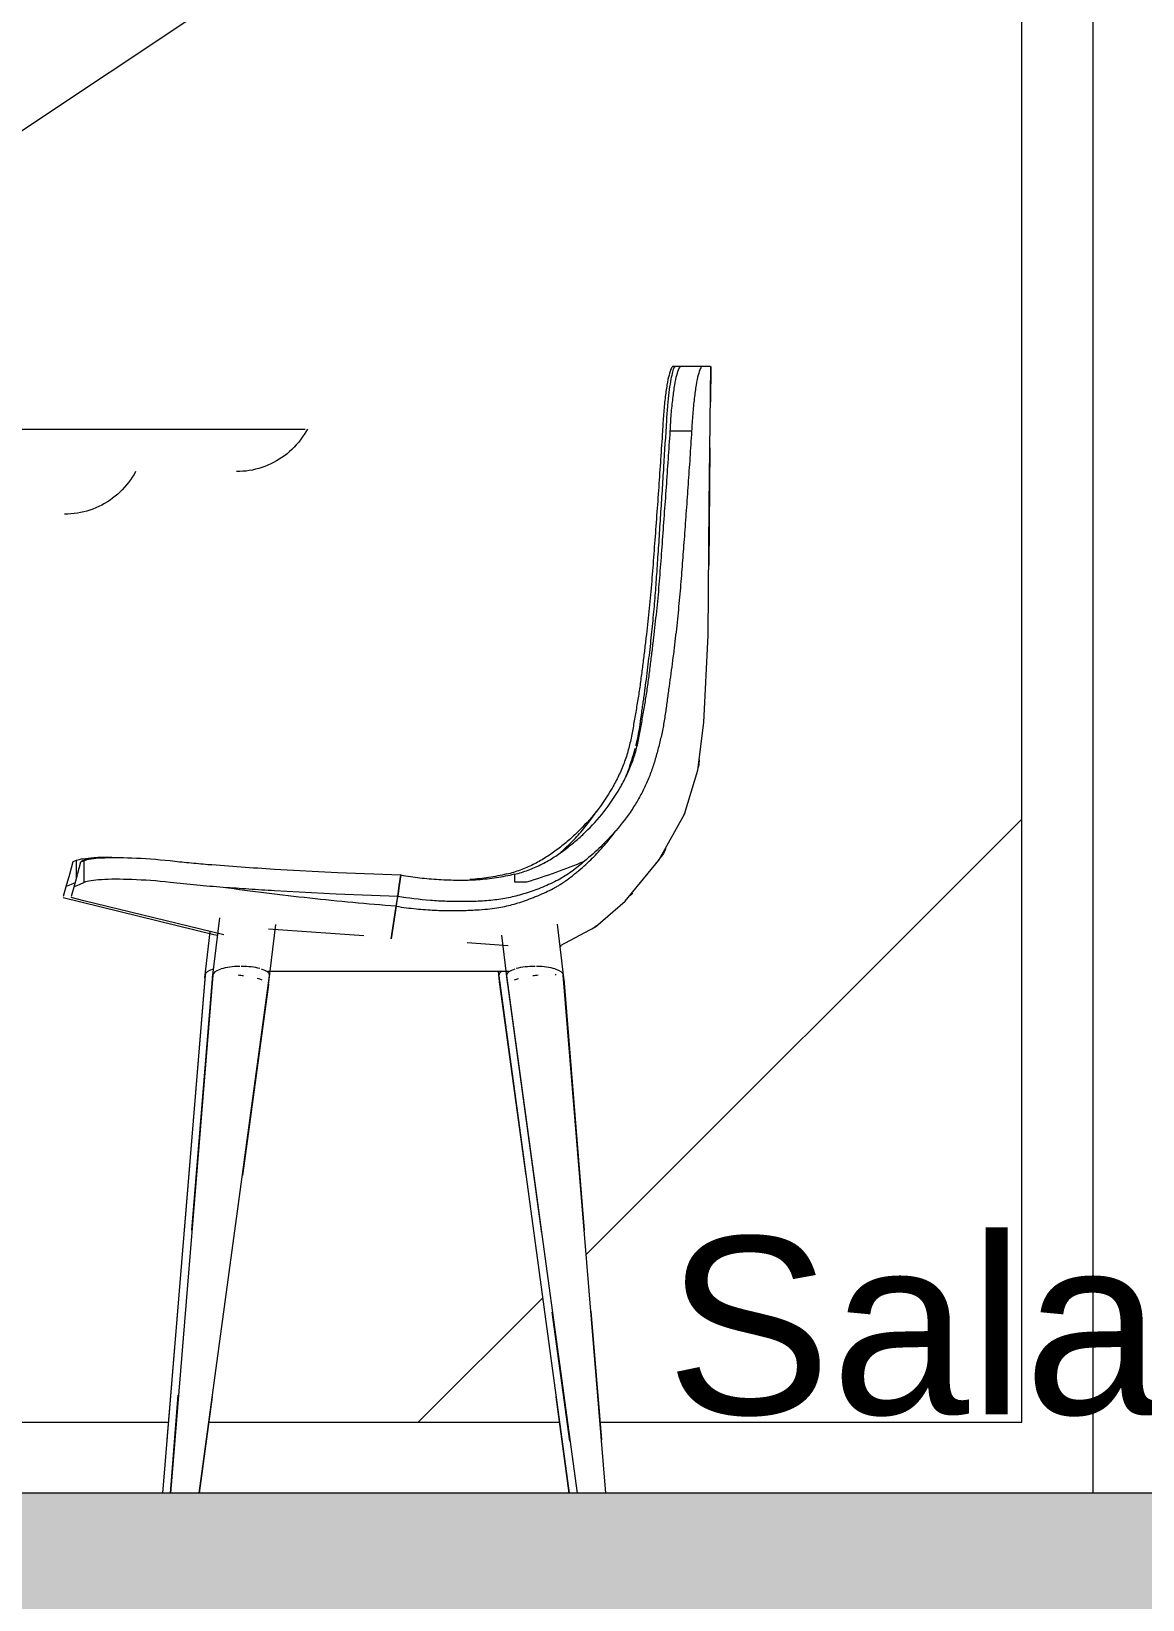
# Model space of a CAD drawing. Header units: millimetres. Extents: x -23833 to 62003, y -3000 to 6760.
# Drawn here: x -10587 to -9805, y 125 to 1230 of the extents above; entities that cross this region are included whole.
import ezdxf

# ---------------------------------------------------------------- set-up
doc = ezdxf.new("R2010")
doc.units = ezdxf.units.MM
for name, color, linetype, lineweight in [('A-DETL-GENF', 92, 'Continuous', 9), ('A-DETL-THIN', 151, 'Continuous', 9), ('A-DOOR', 31, 'Continuous', 9), ('I-FURN', 30, 'Continuous', 9), ('L-HRDS-IDEN', 13, 'Continuous', 9), ('S-STRS', 31, 'Continuous', 9)]:
    doc.layers.add(name, color=color, linetype=linetype, lineweight=lineweight)
doc.styles.add('Arial', font='arial.ttf', dxfattribs={"height": 125})

# ---------------------------------------------------------------- blocks, each defined once
blk = doc.blocks.new('Blks_Mob_Bartoli Design_Mesa de Jantar_Mellow - Light - Dining Table - 6p-3289874-A')
at = {"layer": 'I-FURN', "color": 254}
for p, q in [((-11491.2, 950), (-11453.3, 950)), ((-11453.3, 950), (-11325.1, 950)), ((-11325.1, 950), (-11169.7, 950)), ((-10785.1, 950), (-10560.5, 950)), ((-10560.5, 950), (-10432.3, 950)), ((-10432.3, 950), (-10394.4, 950)), ((-10717.8, 879.3), (-10768.8, 879.3)), ((-10656.9, 879.3), (-10717.8, 879.3)), ((-10656.9, 879.3), (-10628.7, 879.3)), ((-11214.4, 746.7), (-11205.3, 746.7)), ((-11196.5, 746.7), (-11205.3, 746.7)), ((-11196.5, 746.7), (-11167.8, 746.7)), ((-11146.4, 746.7), (-11167.8, 746.7)), ((-11167.8, 746.7), (-11146.4, 746.7)), ((-10742.6, 746.7), (-10717.8, 746.7)), ((-10742.6, 746.7), (-10717.8, 746.7)), ((-10700.7, 746.7), (-10717.8, 746.7)), ((-10700.7, 746.7), (-10696.7, 746.7)), ((-10672.5, 746.7), (-10696.7, 746.7)), ((-10672.5, 746.7), (-10670.8, 746.7)), ((-10667.8, 746.7), (-10671.6, 746.7)), ((-10667.8, 746.7), (-10667.8, 343.3)), ((-10667.8, 746.7), (-10663.2, 746.7)), ((-10662.6, 746.7), (-10663, 746.7)), ((-10662.6, 746.7), (-10651.1, 746.7)), ((-10650.6, 746.7), (-10635.4, 746.7)), ((-10635, 746.7), (-10623, 746.7)), ((-10622.6, 746.7), (-10623, 746.7)), ((-10622.4, 746.7), (-10617.8, 746.7)), ((-10617.8, 343.3), (-10617.8, 746.7)), ((-11267.8, 711), (-11267.8, 343.3)), ((-10892.8, 343.3), (-10892.8, 567.9)), ((-11263.3, 343.3), (-11267.8, 343.3)), ((-11262.9, 343.3), (-11260.5, 343.3)), ((-11251.3, 343.3), (-11260.5, 343.3)), ((-11251.3, 343.3), (-11244.8, 343.3)), ((-11231.5, 343.3), (-11244.9, 343.3)), ((-11231.6, 343.3), (-11222.9, 343.3)), ((-11205.3, 343.3), (-11222.9, 343.3)), ((-11205.3, 343.3), (-11196.5, 343.3)), ((-11167.8, 343.3), (-11196.8, 343.3)), ((-11167.8, 343.3), (-11126.9, 343.3)), ((-11126.9, 343.3), (-11167.8, 343.3)), ((-11098.3, 343.3), (-10917.8, 343.3)), ((-10917.8, 343.3), (-11098.3, 343.3)), ((-10917.8, 343.3), (-10917.8, 210.7)), ((-10903.6, 343.3), (-10917.8, 343.3)), ((-10917.8, 210.7), (-10917.8, 343.3)), ((-10903.6, 343.3), (-10903.1, 343.3)), ((-10894.2, 343.3), (-10903, 343.3)), ((-10892.8, 343.3), (-10893.7, 343.3)), ((-10790.7, 343.3), (-10892.8, 343.3)), ((-10790.7, 343.3), (-10892.8, 343.3)), ((-10717.8, 343.3), (-10762.5, 343.3)), ((-10717.8, 343.3), (-10762.5, 343.3)), ((-10717.8, 343.3), (-10700.7, 343.3)), ((-10696.7, 343.3), (-10700.7, 343.3)), ((-10696.7, 343.3), (-10672.5, 343.3)), ((-10670.8, 343.3), (-10672.6, 343.3)), ((-10671.6, 343.3), (-10667.8, 343.3)), ((-10663.2, 343.3), (-10667.8, 343.3)), ((-10663, 343.3), (-10662.6, 343.3)), ((-10651.1, 343.3), (-10662.6, 343.3)), ((-10635.4, 343.3), (-10650.6, 343.3)), ((-10623, 343.3), (-10635, 343.3)), ((-10623, 343.3), (-10622.6, 343.3)), ((-10617.8, 343.3), (-10622.4, 343.3)), ((-11256.9, 210.7), (-11167.8, 210.7)), ((-11167.8, 210.7), (-11147.5, 210.7)), ((-11126.5, 210.7), (-10917.8, 210.7)), ((-10917.8, 210.7), (-10917.8, 207.6)), ((-10917.8, 207.6), (-10917.8, 210.7)), ((-10903.7, 210.7), (-10917.8, 210.7)), ((-10903.7, 210.7), (-10762.5, 210.7)), ((-10741.6, 210.7), (-10717.8, 210.7)), ((-10717.8, 210.7), (-10656.9, 210.7)), ((-10628.7, 210.7), (-10656.9, 210.7)), ((-10917.8, 204.8), (-10917.8, 207.3)), ((-10917.8, 204.4), (-10917.8, 203.6)), ((-10917.8, 202.5), (-10917.8, 203.6)), ((-10917.8, 200.8), (-10917.8, 201.9))]:
    blk.add_line(p, q, dxfattribs=at)
at = {"layer": 'I-FURN', "color": 254, "flags": 128}
for points in [[(-11449.7, 920.4), (-11451.8, 920.7), (-11454.1, 921.1), (-11456.3, 921.6), (-11458.5, 922.2), (-11460.6, 922.9), (-11462.8, 923.6), (-11464.9, 924.5), (-11467, 925.4), (-11469, 926.4), (-11471, 927.5), (-11472.9, 928.7), (-11474.8, 929.9), (-11476.7, 931.2), (-11478.4, 932.6), (-11480.2, 934.1), (-11481.9, 935.6), (-11483.5, 937.2), (-11485, 938.8), (-11486.5, 940.6), (-11487.9, 942.3), (-11489.2, 944.2), (-11490.5, 946), (-11491.7, 948), (-11492.8, 950), (-11492.8, 950)], [(-10392.8, 950), (-10393.9, 948), (-10395.1, 946.1), (-10396.4, 944.2), (-10397.7, 942.4), (-10399.1, 940.6), (-10400.6, 938.9), (-10402.1, 937.2), (-10403.7, 935.6), (-10405.4, 934.1), (-10407.1, 932.6), (-10408.9, 931.2), (-10410.8, 929.9), (-10412.7, 928.7), (-10414.6, 927.5), (-10416.6, 926.4), (-10418.6, 925.4), (-10420.7, 924.5), (-10422.8, 923.6), (-10424.9, 922.9), (-10427.1, 922.2), (-10429.3, 921.6), (-10431.5, 921.1), (-10433.7, 920.7), (-10436, 920.4), (-10438.2, 920.2), (-10440.5, 920), (-10442.8, 920), (-10442.8, 920)], [(-10513.8, 920), (-10514.9, 918), (-10516.1, 916.1), (-10517.4, 914.2), (-10518.7, 912.4), (-10520.1, 910.6), (-10521.6, 908.9), (-10523.2, 907.2), (-10524.8, 905.6), (-10526.4, 904.1), (-10528.2, 902.6), (-10530, 901.2), (-10531.8, 899.9), (-10533.7, 898.7), (-10535.6, 897.5), (-10537.6, 896.4), (-10539.7, 895.4), (-10541.7, 894.5), (-10543.8, 893.6), (-10546, 892.9), (-10548.1, 892.2), (-10550.3, 891.6), (-10552.5, 891.1), (-10554.8, 890.7), (-10557, 890.4), (-10559.3, 890.2), (-10561.5, 890), (-10563.8, 890), (-10563.8, 890)], [(-10628.7, 879.3), (-10624, 847.1), (-10620.7, 814.8), (-10618.6, 782.4), (-10617.8, 749.9), (-10617.8, 746.7)], [(-11256.9, 210.7), (-11261.6, 242.9), (-11265, 275.2), (-11267, 307.6), (-11267.8, 340.1), (-11267.8, 343.3)], [(-10892.8, 343.3), (-10893.5, 310.8), (-10895.4, 278.3), (-10898.7, 246), (-10903.2, 213.8), (-10903.7, 210.7)], [(-10617.8, 343.3), (-10618.5, 310.8), (-10620.4, 278.3), (-10623.7, 246), (-10628.2, 213.8), (-10628.7, 210.7)], [(-10903.7, 210.7), (-10903.8, 210.1), (-10904, 209.6), (-10904.2, 209), (-10904.4, 208.5), (-10904.6, 208), (-10904.8, 207.4), (-10905.1, 206.9), (-10905.4, 206.4), (-10905.7, 205.9), (-10906, 205.4), (-10906.3, 205), (-10906.7, 204.5), (-10907.1, 204.1), (-10907.5, 203.7), (-10907.9, 203.3), (-10908.3, 202.9), (-10908.7, 202.5), (-10909.2, 202.1), (-10909.7, 201.8), (-10910.2, 201.5), (-10910.6, 201.2), (-10911.2, 200.9), (-10911.7, 200.7), (-10912.2, 200.4), (-10912.7, 200.2), (-10913.3, 200)], [(-11256.3, 208.5), (-11256.5, 209), (-11256.6, 209.6)], [(-11254.6, 205.5), (-11255, 205.9), (-11255.3, 206.4)], [(-11252.3, 202.9), (-11252.8, 203.3), (-11253.2, 203.7)], [(-11249, 200.7), (-11249.5, 200.9), (-11250, 201.2), (-11250.5, 201.5)]]:
    blk.add_lwpolyline(points, dxfattribs=at)
at = {"layer": 'I-FURN', "color": 254}
for centre, radius, start, end in [((-10642.8, 876.3), 14.4, 106.99, 167.9037), ((-10642.8, 876.3), 14.4, 135.3194, 139.5751), ((-10642.8, 876.3), 14.4, 121.3552, 125.4108), ((-10642.8, 876.3), 14.4, 106.7533, 114.0735), ((-10642.8, 876.3), 14.4, 65.9265, 73.2467), ((-10642.8, 876.3), 14.4, 12.0963, 73.01), ((-10642.8, 876.3), 14.4, 54.5892, 58.6448), ((-10642.8, 876.3), 14.4, 40.4249, 44.6806), ((-9855.3, 746.7), 812.5, 170.611, 180), ((-9855.3, 746.7), 812.5, 170.611, 180), ((-10642.8, 876.3), 14.4, 149.8012, 153.7394), ((-10642.8, 876.3), 14.4, 26.2606, 30.1988), ((-11430.3, 746.7), 812.5, 0, 9.389), ((-11430.3, 746.7), 812.5, 0, 9.389), ((-9855.3, 343.3), 812.5, 180, 189.389), ((-9855.3, 343.3), 812.5, 180, 189.389), ((-11430.3, 343.3), 812.5, 350.611, 0), ((-11430.3, 343.3), 812.5, 350.611, 360), ((-10642.8, 213.7), 14.4, 192.0963, 253.01), ((-10642.8, 213.7), 14.4, 286.99, 347.9037), ((-11242.8, 213.7), 14.4, 205.0803, 218.0642), ((-11242.8, 213.7), 14.4, 224.6679, 231.0482), ((-11242.8, 213.7), 14.4, 234.5892, 248.7535), ((-11242.8, 213.7), 14.4, 235.9975, 247.928), ((-10642.8, 213.7), 14.4, 206.2606, 210.1988), ((-10642.8, 213.7), 14.4, 220.4249, 224.6806), ((-10642.8, 213.7), 14.4, 231.2743, 238.6448), ((-10642.8, 213.7), 14.4, 245.9265, 253.2467), ((-10642.8, 213.7), 14.4, 286.7533, 294.0735), ((-10642.8, 213.7), 14.4, 301.3552, 305.4108), ((-10642.8, 213.7), 14.4, 315.3194, 319.5751), ((-10642.8, 213.7), 14.4, 329.8012, 333.7394)]:
    blk.add_arc(centre, radius, start, end, dxfattribs=at)
blk = doc.blocks.new('Blks_Mob_Cadeira Bop - Branco-2731616-A')
at = {"layer": 'I-FURN', "color": 254}
for p, q in [((-10108.7, 994.1), (-10109, 969.1)), ((-10109.3, 936.7), (-10110.1, 853.7)), ((-10126.9, 679.5), (-10127.6, 678.3)), ((-10146.9, 644.6), (-10147.3, 644)), ((-10214, 585.5), (-10214.7, 585.1)), ((-10420.3, 558.5), (-10438.6, 423.9)), ((-10420.3, 558.5), (-10438.6, 423.9)), ((-10212.3, 562.6), (-10197.8, 385.3)), ((-10212.3, 562.6), (-10197.8, 385.3)), ((-10459.8, 267.9), (-10464.1, 236.7)), ((-10459.8, 267.9), (-10464.1, 236.7)), ((-10188.3, 269.1), (-10185.7, 237.7)), ((-10188.3, 269.1), (-10185.7, 237.7))]:
    blk.add_line(p, q, dxfattribs=at)
at = {"layer": 'I-FURN', "color": 254, "flags": 128}
for points in [[(-10117, 716.9), (-10117.2, 713.5), (-10117.7, 711.4)], [(-10140.3, 654.1), (-10142, 650.9), (-10146, 645.7)], [(-10163.7, 622.9), (-10164.4, 622.1), (-10165.8, 620.9)], [(-10189.3, 599.8), (-10190.9, 598.4), (-10192.4, 597.6)]]:
    blk.add_lwpolyline(points, dxfattribs=at)
blk = doc.blocks.new('Blks_Mob_Cadeira Bop - Branco-V1-A')
at = {"layer": 'I-FURN', "color": 254}
for p, q in [((-10129.8, 994.1), (-10133.6, 994.1)), ((-10555.5, 633.3), (-10555.5, 646.1)), ((-10252.3, 636.3), (-10252.3, 636.4)), ((-10461.4, 595.6), (-10465.3, 563.1)), ((-10464.9, 565.2), (-10494.8, 200)), ((-10258.5, 567.9), (-10257.4, 558.4)), ((-10258, 564.7), (-10208.4, 200)), ((-10465.1, 562.6), (-10479.7, 385.1)), ((-10238.8, 423.9), (-10257.2, 558.7)), ((-10484.3, 328.2), (-10491.7, 237.7)), ((-10208.4, 200), (-10217.6, 267.9))]:
    blk.add_line(p, q, dxfattribs=at)
at = {"layer": 'I-FURN', "color": 254, "flags": 128}
for points in [[(-10562.6, 627.6), (-10560.2, 636.2), (-10557.7, 645.1)], [(-10557.7, 645.1), (-10556.6, 645.6), (-10555.5, 646.1)], [(-10556.4, 630.1), (-10559.1, 628.9), (-10562.6, 627.6)], [(-10564.7, 619.9), (-10458.7, 593.7), (-10456.2, 593.2)], [(-10564.5, 620.8), (-10564.5, 620.8), (-10562.6, 627.6)]]:
    blk.add_lwpolyline(points, dxfattribs=at)
at = {"layer": 'I-FURN', "color": 254}
for centre, major_axis, ratio, start_param, end_param in [((-10444.9, 565), (20, 0), 0.314548, 2.368215, 3.141593), ((-10238, 565), (20, 0), 0.314548, 2.658207, 3.141593), ((-10445.4, 560.8), (-19.9, 2.4), 0.199865, 0, 0.039804), ((-10237.5, 560.8), (19.9, 2.4), 0.199865, 3.101789, 3.141593), ((-10237.5, 560.8), (19.9, 2.4), 0.199865, 3.101789, 3.141593)]:
    blk.add_ellipse(centre, major_axis=major_axis, ratio=ratio, start_param=start_param, end_param=end_param, dxfattribs=at)
for points in [[(-10135.3, 994.1), (-10135.7, 994.1), (-10136.6, 993), (-10138.1, 988.5), (-10139.6, 981.3), (-10140.9, 971.8), (-10142.1, 960.6), (-10142.5, 952.5), (-10142.7, 948.4)], [(-10139.7, 956.1), (-10139.5, 959.7), (-10139, 966.7), (-10138, 976), (-10136.9, 983.8), (-10135.7, 989.6), (-10134.6, 993.2), (-10133.9, 994.1), (-10133.6, 994.1)], [(-10133.2, 994.1), (-10133.9, 994.1), (-10134.5, 994.1), (-10135.3, 994.1)], [(-10530.6, 648), (-10535.3, 648.1), (-10539.6, 648), (-10543.2, 647.8)], [(-10252.3, 636.4), (-10256.6, 635.4), (-10265.1, 633.8), (-10273.8, 632.8), (-10278.3, 632.5)]]:
    blk.add_open_spline(points, degree=3, dxfattribs=at)
for points, knots in [([(-10161.4, 726.9), (-10161.2, 727.8), (-10160.6, 729.9), (-10159.6, 734.8), (-10158.4, 741.8), (-10157.5, 748.8), (-10156.7, 754.4), (-10156.1, 758.6), (-10155.5, 762.8), (-10154.7, 768.5), (-10153.8, 775.7), (-10152.7, 784.2), (-10151.4, 795.4), (-10150.2, 806.3), (-10149.2, 817.1), (-10148.4, 825), (-10147.8, 832.7), (-10147.2, 840.2), (-10146.7, 847.7), (-10146, 858.1), (-10145.2, 869.5), (-10144.5, 881), (-10143.9, 889.6), (-10143.4, 898), (-10142.6, 909.3), (-10141.4, 928.9), (-10140.4, 945.3), (-10139.7, 956.1)], [-0.6319286, -0.6319286, -0.6319286, -0.6319286, -0.625, -0.6136364, -0.5909091, -0.5681818, -0.5568182, -0.5454545, -0.5340909, -0.5227273, -0.5, -0.4772727, -0.4545455, -0.4090909, -0.3863636, -0.3636364, -0.3409091, -0.3181818, -0.2954545, -0.2727273, -0.2272727, -0.2045455, -0.1818182, -0.1590909, -0.1363636, -0.0909091, 0, 0, 0, 0]), ([(-10142.7, 948.4), (-10143.2, 941.8), (-10144, 928.8), (-10145.4, 909.1), (-10146.8, 889.1), (-10148.3, 869.2), (-10149.5, 853.1), (-10150.5, 840.4), (-10151.3, 830.8), (-10152.3, 821.4), (-10153.3, 812.2), (-10154.3, 802.8), (-10155.5, 793.3), (-10156.7, 783.4), (-10158, 773.2), (-10159.2, 764.7), (-10160.3, 758), (-10161.1, 753), (-10162, 748.1), (-10163.1, 741.5), (-10164.5, 733.4), (-10166.3, 725.4), (-10168.1, 719.2), (-10169.8, 714.6), (-10171.6, 710), (-10174.3, 704.1), (-10179.7, 693.9), (-10185.3, 685.6), (-10189.4, 680.2)], [-1, -1, -1, -1, -0.928571, -0.857143, -0.785714, -0.714286, -0.642857, -0.607143, -0.571429, -0.535714, -0.5, -0.464286, -0.428571, -0.392857, -0.357143, -0.321429, -0.303571, -0.285714, -0.267857, -0.25, -0.214286, -0.178571, -0.160714, -0.142857, -0.125, -0.107143, -0.071429, 0, 0, 0, 0]), ([(-10168.2, 705.9), (-10167.7, 707.1), (-10166.2, 710.9), (-10164.5, 716.1), (-10163, 721.2), (-10162.3, 723.6), (-10161.9, 724.8)], [-0.69300051, -0.69300051, -0.69300051, -0.69300051, -0.68181818, -0.65909091, -0.64772727, -0.63802723, -0.63802723, -0.63802723, -0.63802723]), ([(-10189.4, 680.2), (-10193.6, 675.1), (-10200.2, 667.9), (-10208.6, 660.2), (-10213.6, 656.1), (-10217.5, 653.2), (-10221.4, 650.4), (-10225.4, 647.7), (-10229.6, 645.2), (-10235.3, 642.2), (-10242.8, 639), (-10249.1, 637), (-10252.3, 636.2)], [-1, -1, -1, -1, -0.75, -0.625, -0.5625, -0.5, -0.4375, -0.375, -0.3125, -0.25, -0.125, 0, 0, 0, 0]), ([(-10214.4, 651.7), (-10213.6, 652.4), (-10211.4, 654.4), (-10206.5, 659), (-10199, 667), (-10192.7, 675.3), (-10189.4, 680.2)], [0.74, 0.74, 0.74, 0.74, 0.76, 0.8, 0.88, 1, 1, 1, 1]), ([(-10555.5, 646.1), (-10553.2, 647), (-10547.8, 647.7), (-10539.9, 647.9), (-10538, 647.9)], [-1, -1, -1, -1, -0.6666667, -0.5735517, -0.5735517, -0.5735517, -0.5735517])]:
    blk.add_open_spline(points, degree=3, knots=knots, dxfattribs=at)
blk = doc.blocks.new('Blks_Mob_Cadeira Bop - Branco-3302756-A')
at = {"layer": 'I-FURN', "color": 254}
for p, q in [((-10114.8, 994.1), (-10129.8, 994.1)), ((-10122.2, 948.4), (-10137.2, 948.4)), ((-10554.7, 636.1), (-10552.3, 644.9)), ((-10550, 630.5), (-10550, 645.9)), ((-10557.1, 627.4), (-10554.8, 635.9)), ((-10246.9, 636.4), (-10246.9, 630.9)), ((-10246.9, 630.9), (-10238.2, 630.9)), ((-10330.3, 613.7), (-10329.2, 620.6)), ((-10330.3, 613.7), (-10333.8, 590.8)), ((-10333.8, 590.8), (-10330.3, 613.7)), ((-10454.8, 605.4), (-10459.8, 563.1)), ((-10353, 592.9), (-10420.2, 597.6)), ((-10420.1, 558.4), (-10415.1, 600.7)), ((-10212.2, 563.1), (-10216.7, 601)), ((-10251.5, 585.8), (-10280.2, 587.8)), ((-10256, 593.2), (-10251.9, 558.4)), ((-10459.4, 565.2), (-10489.3, 200)), ((-10469.1, 200), (-10419.4, 564.7)), ((-10421, 567.9), (-10251, 567.9)), ((-10252.5, 564.7), (-10202.9, 200)), ((-10182.6, 200), (-10212.6, 565.2)), ((-10474.2, 385.3), (-10459.6, 562.6)), ((-10420.3, 558.7), (-10438.6, 423.9)), ((-10227.8, 383.3), (-10251.7, 558.7)), ((-10212.3, 562.6), (-10197.8, 385.1)), ((-10207.9, 236.7), (-10220.3, 327.6)), ((-10193.1, 328.2), (-10185.7, 237.7)), ((-10489.3, 200), (-10483.7, 269.1)), ((-10459.8, 267.9), (-10469.1, 200))]:
    blk.add_line(p, q, dxfattribs=at)
at = {"layer": 'I-FURN', "color": 254, "flags": 128}
for points in [[(-10214.9, 585.8), (-10190, 599.1), (-10169.1, 617.3), (-10145.2, 646.1), (-10127.3, 678.5), (-10117.9, 709.5), (-10113.7, 743.1), (-10110.6, 804.8), (-10109.8, 896.6), (-10108.7, 994.1)], [(-10552.3, 644.9), (-10551.1, 645.4), (-10550, 645.9)], [(-10550, 646.1), (-10551.1, 645.6), (-10552.2, 645.1)], [(-10550, 630.5), (-10553.6, 628.8), (-10557.1, 627.4)], [(-10416, 639.9), (-10371.5, 637.4), (-10326.9, 635.7)], [(-10326.9, 635.7), (-10328.1, 628.1), (-10329.2, 620.6)], [(-10329.2, 620.6), (-10328.1, 628.2), (-10326.9, 635.7)], [(-10451.7, 593.6), (-10550.3, 617.5), (-10559.2, 619.9)], [(-10559, 620.7), (-10559, 620.8), (-10557.1, 627.4)], [(-10329.2, 620.6), (-10372.6, 622.2), (-10416, 624.6)], [(-10329.2, 620.6), (-10329.7, 617.7), (-10330.3, 613.7)]]:
    blk.add_lwpolyline(points, dxfattribs=at)
at = {"layer": 'I-FURN', "color": 254}
for centre, major_axis, ratio, start_param, end_param in [((-10439.4, 565), (20, 0), 0.314548, 2.368215, 3.141593), ((-10439.4, 565), (20, 0), 0.314548, 1.62419, 2.356194), ((-10439.9, 560.8), (-19.9, 2.4), 0.199865, 4.632364, 4.822693), ((-10439.4, 565), (20, 0), 0.314548, 0.851279, 1.570796), ((-10439.4, 565), (20, 0), 0.314548, 0, 0.782475), ((-10232.5, 565), (20, 0), 0.314548, 2.359117, 3.141593), ((-10232.5, 565), (20, 0), 0.314548, 1.570796, 2.290314), ((-10232, 560.8), (19.9, 2.4), 0.199865, 1.460493, 1.650821), ((-10232.5, 565), (20, 0), 0.314548, 0.785398, 1.517403), ((-10232.5, 565), (20, 0), 0.314548, 0, 0.773378), ((-10232, 560.8), (19.9, 2.4), 0.199865, 0.745594, 0.78036), ((-10439.9, 560.8), (-19.9, 2.4), 0.199865, 0, 0.039804), ((-10439.9, 560.8), (-19.9, 2.4), 0.199865, 3.868988, 4.109773), ((-10439.9, 560.8), (-19.9, 2.4), 0.199865, 3.141593, 3.181397), ((-10439.9, 560.8), (-19.9, 2.4), 0.199865, 3.141593, 3.181397), ((-10232, 560.8), (19.9, 2.4), 0.199865, 3.101789, 3.141593), ((-10232, 560.8), (19.9, 2.4), 0.199865, 3.101789, 3.141593), ((-10232, 560.8), (19.9, 2.4), 0.199865, 2.209062, 2.413543), ((-10232, 560.8), (19.9, 2.4), 0.199865, 6.158089, 6.243381), ((-10232, 560.8), (19.9, 2.4), 0.199865, 6.243381, 6.283185)]:
    blk.add_ellipse(centre, major_axis=major_axis, ratio=ratio, start_param=start_param, end_param=end_param, dxfattribs=at)
for points in [[(-10137.2, 948.4), (-10137.1, 952.5), (-10136.6, 960.6), (-10135.4, 971.8), (-10134.1, 981.3), (-10132.6, 988.5), (-10131.1, 993), (-10130.2, 994.1), (-10129.8, 994.1)], [(-10114.8, 994.1), (-10115.2, 994.1), (-10116.1, 993), (-10117.6, 988.5), (-10119, 981.3), (-10120.4, 971.8), (-10121.5, 960.6), (-10122, 952.5), (-10122.2, 948.4)], [(-10108.8, 994.1), (-10109, 994.1), (-10111, 994.1), (-10114.8, 994.1)], [(-10175.6, 666.9), (-10179, 662.9), (-10186.1, 655.4), (-10193.7, 648.7), (-10197.7, 645.5)], [(-10550, 645.9), (-10547.7, 646.9), (-10539.3, 648.1), (-10517.3, 648.1), (-10498.8, 646.8), (-10489.4, 645.8)], [(-10537.7, 647.8), (-10543.5, 647.6), (-10547.7, 647), (-10550, 646.1)], [(-10489.4, 645.8), (-10485, 645.3), (-10476.2, 644.4), (-10467.4, 643.6), (-10463, 643.2)], [(-10463, 643.2), (-10455.1, 642.6), (-10439.5, 641.4), (-10423.8, 640.4), (-10416, 639.9)], [(-10238.2, 630.9), (-10231.3, 633), (-10217.6, 637.4), (-10204.3, 642.7), (-10197.7, 645.5)], [(-10489.4, 630.5), (-10498.8, 631.5), (-10517.3, 632.8), (-10539.3, 632.7), (-10547.7, 631.4), (-10550, 630.5)], [(-10452.1, 626.9), (-10458.3, 627.4), (-10470.8, 628.5), (-10483.2, 629.8), (-10489.4, 630.5)], [(-10330.3, 613.7), (-10350.6, 615.2), (-10391.2, 619), (-10431.8, 624.1), (-10452.1, 626.9)], [(-10416, 624.6), (-10422, 624.9), (-10434, 625.7), (-10446, 626.5), (-10452.1, 626.9)]]:
    blk.add_open_spline(points, degree=3, dxfattribs=at)
for points, knots in [([(-10184, 680.2), (-10179.8, 685.6), (-10174.2, 693.9), (-10168.8, 704.1), (-10166.1, 710), (-10164.3, 714.6), (-10162.6, 719.2), (-10160.8, 725.4), (-10159, 733.4), (-10157.6, 741.5), (-10156.5, 748.1), (-10155.6, 753), (-10154.8, 758), (-10153.7, 764.7), (-10152.5, 773.2), (-10151.2, 783.4), (-10150, 793.3), (-10148.8, 802.8), (-10147.8, 812.2), (-10146.8, 821.4), (-10145.8, 830.8), (-10145, 840.4), (-10144, 853.1), (-10142.8, 869.2), (-10141.4, 889.1), (-10139.9, 909.1), (-10138.6, 928.8), (-10137.7, 941.8), (-10137.2, 948.4)], [-1, -1, -1, -1, -0.928571, -0.892857, -0.875, -0.857143, -0.839286, -0.821429, -0.785714, -0.75, -0.732143, -0.714286, -0.696429, -0.678571, -0.642857, -0.607143, -0.571429, -0.535714, -0.5, -0.464286, -0.428571, -0.392857, -0.357143, -0.285714, -0.214286, -0.142857, -0.071429, 0, 0, 0, 0]), ([(-10122.2, 948.4), (-10122.6, 942.1), (-10123.4, 929.7), (-10124.7, 911.2), (-10126, 892.6), (-10127.1, 877.3), (-10128, 865.7), (-10128.6, 857.3), (-10129.2, 848.9), (-10129.9, 840.3), (-10130.7, 831.5), (-10131.8, 819.6), (-10133.4, 804.7), (-10135.2, 789.8), (-10136.8, 777.7), (-10138.1, 768.7), (-10139.3, 759.4), (-10140.6, 750.1), (-10141.8, 742.4), (-10143, 736.3), (-10144, 731.8), (-10145.1, 727.3), (-10146.6, 721.5), (-10148.7, 714.2), (-10151.6, 705.7), (-10155.2, 697.4), (-10159.4, 689.4), (-10165.8, 679.1), (-10171.4, 671.7), (-10175.6, 666.9)], [-1, -1, -1, -1, -0.9375, -0.875, -0.8125, -0.75, -0.71875, -0.6875, -0.65625, -0.625, -0.59375, -0.5625, -0.5, -0.4375, -0.40625, -0.375, -0.34375, -0.3125, -0.28125, -0.265625, -0.25, -0.234375, -0.21875, -0.1875, -0.15625, -0.125, -0.09375, -0.0625, 0, 0, 0, 0]), ([(-10246.9, 636.2), (-10243.6, 637), (-10237.3, 639), (-10229.8, 642.2), (-10224.1, 645.2), (-10219.9, 647.7), (-10215.9, 650.4), (-10212, 653.2), (-10208.1, 656.1), (-10203.1, 660.2), (-10194.7, 667.9), (-10188.1, 675.1), (-10184, 680.2)], [-1, -1, -1, -1, -0.875, -0.75, -0.6875, -0.625, -0.5625, -0.5, -0.4375, -0.375, -0.25, 0, 0, 0, 0]), ([(-10330.3, 613.7), (-10325.4, 612.9), (-10316, 611.7), (-10303.1, 610.8), (-10291.3, 610.5), (-10282.5, 610.7), (-10276.1, 611), (-10270.3, 611.3), (-10261.6, 612.1), (-10254.1, 613.4), (-10247.2, 615.2), (-10241.9, 616.8), (-10237.4, 618.4), (-10233.6, 619.9), (-10229.6, 621.5), (-10224.9, 623.6), (-10220.5, 625.7), (-10217.4, 627.4), (-10215.2, 628.7), (-10213.1, 630), (-10210.2, 632), (-10207.1, 634.3), (-10204, 636.9), (-10200.7, 639.6), (-10196.7, 643.2), (-10192.1, 647.5), (-10187.8, 651.9), (-10182.2, 658.2), (-10178.1, 663.4), (-10175.6, 666.9)], [0, 0, 0, 0, 0.041667, 0.083333, 0.125, 0.166667, 0.1875, 0.208333, 0.25, 0.333333, 0.375, 0.416667, 0.458333, 0.479167, 0.5, 0.541667, 0.583333, 0.604167, 0.625, 0.645833, 0.666667, 0.708333, 0.729167, 0.75, 0.791667, 0.833333, 0.875, 0.916667, 1, 1, 1, 1]), ([(-10197.7, 645.5), (-10200.5, 642.9), (-10205, 639.3), (-10211.3, 635), (-10216.2, 632.1), (-10221.5, 629.5), (-10228.8, 626.3), (-10238.1, 623), (-10246.8, 620.5), (-10253.8, 619.1), (-10259.3, 618.2), (-10265.1, 617.6), (-10271, 617.2), (-10277, 617), (-10284.9, 616.9), (-10294.6, 617), (-10310.1, 617.9), (-10321.6, 619.3), (-10329.2, 620.6)], [-1, -1, -1, -1, -0.916667, -0.875, -0.833333, -0.791667, -0.75, -0.666667, -0.583333, -0.541667, -0.5, -0.458333, -0.416667, -0.375, -0.333333, -0.25, -0.166667, 0, 0, 0, 0]), ([(-10326.9, 635.7), (-10322.5, 634.9), (-10313.7, 633.6), (-10302.5, 632.7), (-10293.4, 632.2), (-10286.4, 632.1), (-10279.5, 632.1), (-10270.5, 632.5), (-10259.6, 633.8), (-10251.1, 635.4), (-10246.9, 636.4)], [-1, -1, -1, -1, -0.833333, -0.666667, -0.583333, -0.5, -0.416667, -0.333333, -0.166667, 0, 0, 0, 0])]:
    blk.add_open_spline(points, degree=3, knots=knots, dxfattribs=at)
blk = doc.blocks.new('Porta correr 4 folhas - 420 x 210-3586394-A')
at = {"layer": 'A-DOOR'}
h = blk.add_hatch(dxfattribs=at)
h.set_pattern_fill('FP_7', color=256, style=0, pattern_type=2)
h.set_pattern_definition([(45, (-10364.7, 200), (969.87, 2586.3), [17145, -2286, 5715, -1143]), (45, (-8844.5, 771.5), (-1883.2, 266.7), [3429, -377.2, 6858, -857.25]), (45, (-9793.15, 1171.55), (3661.25, 4744.27), [9144, -1600.2, 4572, -1143])])
h.paths.add_polyline_path([(-10215.5, 250), (-10215.2, 250), (-10258.5, 567.9), (-10419, 567.8), (-10422.1, 545.5), (-10462.3, 250), (-10215.6, 250)])
h.paths.add_polyline_path([(-10023.5, 250), (-9889.7, 250), (-9889.7, 1629.8), (-10839.7, 996.5), (-10839.7, 994.1), (-10834.7, 994.1), (-10822.4, 992.5), (-10810.6, 987.8), (-10800, 979.9), (-10792.9, 971.6), (-10787.4, 960.5), (-10784.9, 950), (-10394.4, 950), (-10399.2, 940.7), (-10405.4, 934.2), (-10409.2, 931.3), (-10415.1, 927.5), (-10430, 921.5), (-10435.2, 920.8), (-10450.7, 920), (-10515.1, 920), (-10526.3, 904.3), (-10538.1, 896.5), (-10546.8, 892.8), (-10554.8, 890.9), (-10569.9, 890), (-10637.2, 889.5), (-10632.8, 886.5), (-10630.2, 883.1), (-10629.6, 882.1), (-10628.7, 879.3), (-10620.5, 812.1), (-10617.8, 746.7), (-10617.8, 343.3), (-10621, 272.9), (-10623.8, 250), (-10490.7, 250), (-10465.1, 562.9), (-10465.2, 563.4), (-10461.6, 594.4), (-10509.9, 605.8), (-10564.5, 620.8), (-10557.1, 645.3), (-10553.3, 646.6), (-10550, 647.3), (-10533.5, 648), (-10503.2, 647.1), (-10422.9, 640.3), (-10371.5, 637.4), (-10321.6, 635.1), (-10298.8, 632.6), (-10275.4, 632.9), (-10248.6, 637.5), (-10233.6, 643.1), (-10215.5, 654.9), (-10200.2, 668.5), (-10189.4, 680.2), (-10169.5, 715.8), (-10160.3, 758.6), (-10153.4, 812), (-10150, 847.6), (-10143.1, 942.6), (-10140.4, 974.9), (-10138, 988.5), (-10135.7, 993.6), (-10134.6, 994.1), (-10108.8, 994.1), (-10109.2, 942.6), (-10111.3, 790.6), (-10111.5, 784), (-10111.9, 772.6), (-10115.4, 725.2), (-10121.3, 695.7), (-10125.5, 683.2), (-10129.5, 674.1), (-10137.9, 657.8), (-10153.2, 635.3), (-10167.6, 619), (-10186.9, 601.5), (-10201.4, 591.8), (-10214.8, 585), (-10211.7, 554.6), (-10186.8, 250), (-10105.2, 250)])
h.paths.add_polyline_path([(-10193.8, 674.1), (-10193.1, 675.6), (-10193.5, 675.3), (-10193.7, 674.6)])
h.paths.add_polyline_path([(-10839.7, 1320), (-10609.7, 1320), (-10609.7, 1506.7), (-10329.7, 1506.7), (-10329.7, 1693.3), (-10049.7, 1693.3), (-10049.7, 1880), (-9889.7, 1880), (-9889.7, 2250), (-9890.6, 2250), (-10839.7, 1617.3), (-10839.7, 1360.7)])
h.paths.add_polyline_path([(-10839.7, 1653.3), (-9944.7, 2250), (-10340.6, 2250), (-10839.7, 1917.3)])
h.paths.add_polyline_path([(-10839.7, 1953.3), (-10394.7, 2250), (-10790.6, 2250), (-10839.7, 2217.3), (-10839.7, 1968.7)])
for p, q in [((-9839.7, 1663.1), (-9839.7, 200)), ((-9889.7, 250), (-9889.7, 1629.8)), ((-10623.8, 250), (-10490.7, 250)), ((-10462.3, 250), (-10215.2, 250)), ((-10186.8, 250), (-9889.7, 250))]:
    blk.add_line(p, q, dxfattribs=at)

msp = doc.modelspace()

# ---------------------------------------------------------------- hatches: boundary and pattern name
at = {"layer": 'A-DETL-GENF'}
h = msp.add_hatch(color=7, dxfattribs=at)
h.paths.add_polyline_path([(-5446.155, -1462.996), (-5299.651, -1462.996), (-5299.651, 100), (-3949.651, 100), (-3949.651, -250), (-3799.651, -250), (-3799.651, 180), (-5299.651, 180), (-5299.651, 200), (-19319.651, 200), (-19319.651, -250), (-19139.651, -250), (-19139.651, 100), (-5479.651, 100), (-5479.651, -1462.996)])
h.paths.add_polyline_path([(-8229.651, 2643.433), (-8229.651, 2900), (-5479.651, 2900), (-5479.651, 2680), (-5299.651, 2680), (-5299.651, 2898), (-3979.651, 2898), (-3979.651, 2680), (-3799.651, 2680), (-3799.651, 3000), (-8369.651, 3000), (-8369.651, 2643.433)])
h.paths.add_polyline_path([(-16725.974, 2700), (-16579.651, 2700), (-16579.651, 3000), (-19319.651, 3000), (-19319.651, 2700), (-19139.651, 2700), (-19139.651, 2900), (-16759.651, 2900), (-16759.651, 2700)])

# ---------------------------------------------------------------- linework, layer by layer
at = {"layer": 'A-DETL-THIN'}
msp.add_line((-5299.651, 200), (-14292.507, 200), dxfattribs=at)
at = {"layer": 'S-STRS'}
msp.add_line((-12034.373, 200), (-8369.651, 2643.148), dxfattribs=at)

# ---------------------------------------------------------------- block references
at = {"layer": 'A-DOOR'}
msp.add_blockref('Porta correr 4 folhas - 420 x 210-3586394-A', (0, 0), dxfattribs=at)
at = {"layer": 'I-FURN', "color": 254}
for name in ['Blks_Mob_Cadeira Bop - Branco-V1-A', 'Blks_Mob_Cadeira Bop - Branco-3302756-A', 'Blks_Mob_Cadeira Bop - Branco-2731616-A', 'Blks_Mob_Bartoli Design_Mesa de Jantar_Mellow - Light - Dining Table - 6p-3289874-A']:
    msp.add_blockref(name, (0, 0), dxfattribs=at)

# ---------------------------------------------------------------- texts
at = {"layer": 'L-HRDS-IDEN', "insert": (-10140.359, 380.692), "char_height": 125, "width": 1234.59875, "attachment_point": 1, "style": 'Arial'}
msp.add_mtext('Sala/Cozinha', dxfattribs=at)

doc.saveas('drawing.dxf')
